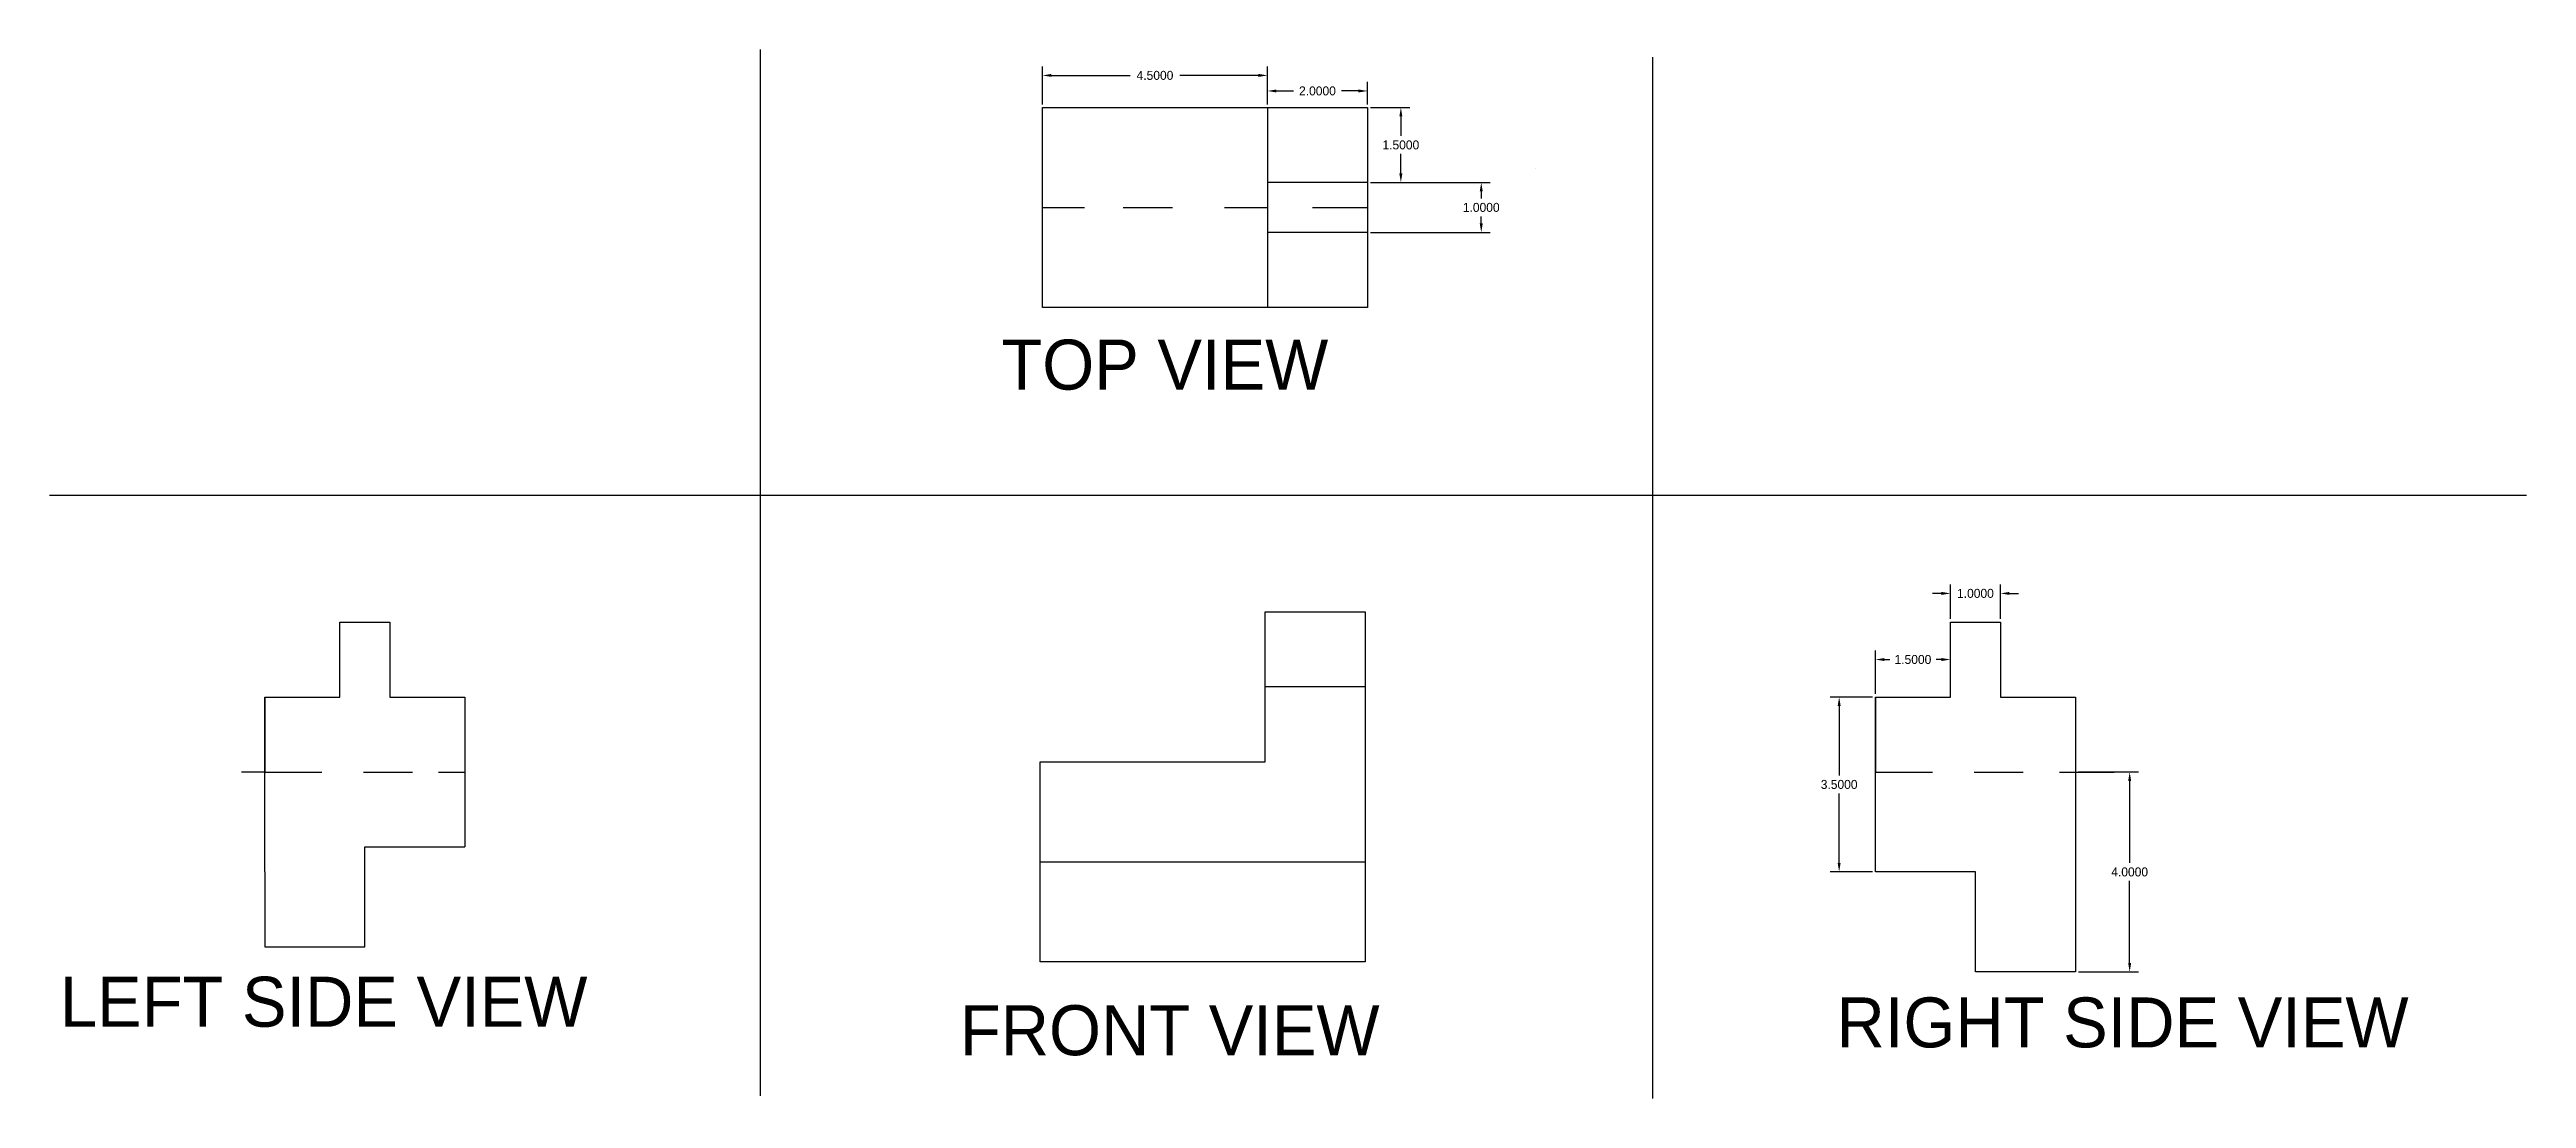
# Model space of a CAD drawing. Header units: inches. Extents: x 25.2 to 74.7, y 24 to 45.
import ezdxf

# ---------------------------------------------------------------- set-up
doc = ezdxf.new("R2010")
doc.units = ezdxf.units.IN
doc.header["$MEASUREMENT"] = 0
doc.linetypes.add('ACAD_ISO04W100', pattern=[30, 24, -3, 0, -3])
doc.dimstyles.get("Standard").update_dxf_attribs({"dimtxt": 0.18, "dimasz": 0.18, "dimexe": 0.18, "dimexo": 0.0625, "dimgap": 0.09, "dimtad": 0, "dimtih": 1, "dimtoh": 1, "dimdec": 4, "dimzin": 0, "dimdsep": 46, "dimtxsty": 'Standard', "dimcen": 0.09, "dimadec": 0, "dimazin": 0, "dimtfac": 1, "dimtdec": 4, "dimtofl": 0, "dimtmove": 0, "dimatfit": 3, "dimfxl": 1, "dimtolj": 1, "dimtzin": 0, "dimarcsym": 0})

# ---------------------------------------------------------------- blocks, each defined once
blk = doc.blocks.new('*D2')
at = {"color": 0, "lineweight": -2}
for p, q in [((45.036, 43.879), (45.036, 44.638)), ((49.536, 43.879), (49.536, 44.638)), ((45.216, 44.458), (46.791, 44.458)), ((49.356, 44.458), (47.781, 44.458))]:
    blk.add_line(p, q, dxfattribs=at)
at = {"color": 0}
for points in [[(45.216, 44.488), (45.216, 44.428), (45.036, 44.458)], [(49.356, 44.488), (49.356, 44.428), (49.536, 44.458)]]:
    blk.add_solid(points, dxfattribs=at)
at = {"layer": 'Defpoints', "color": 0}
for p in [(49.536, 44.458), (45.036, 43.817), (49.536, 43.817)]:
    blk.add_point(p, dxfattribs=at)
at = {"color": 0, "insert": (47.286, 44.458), "char_height": 0.18, "attachment_point": 5}
blk.add_mtext('\\A1;4.5000', dxfattribs=at)
blk = doc.blocks.new('*D3')
at = {"color": 0, "lineweight": -2}
for p, q in [((49.536, 43.942), (49.536, 44.327)), ((49.716, 44.147), (50.056, 44.147)), ((51.356, 44.147), (51.016, 44.147)), ((51.536, 43.879), (51.536, 44.327))]:
    blk.add_line(p, q, dxfattribs=at)
at = {"color": 0}
for points in [[(49.716, 44.177), (49.716, 44.117), (49.536, 44.147)], [(51.356, 44.177), (51.356, 44.117), (51.536, 44.147)]]:
    blk.add_solid(points, dxfattribs=at)
at = {"layer": 'Defpoints', "color": 0}
for p in [(51.536, 44.147), (49.536, 43.879), (51.536, 43.817)]:
    blk.add_point(p, dxfattribs=at)
at = {"color": 0, "insert": (50.536, 44.147), "char_height": 0.18, "attachment_point": 5}
blk.add_mtext('\\A1;2.0000', dxfattribs=at)
blk = doc.blocks.new('*D4')
at = {"color": 0, "lineweight": -2}
for p, q in [((51.598, 43.817), (52.384, 43.817)), ((52.204, 43.637), (52.204, 43.247)), ((52.204, 42.497), (52.204, 42.887)), ((51.598, 42.317), (52.384, 42.317))]:
    blk.add_line(p, q, dxfattribs=at)
at = {"color": 0}
for points in [[(52.174, 43.637), (52.234, 43.637), (52.204, 43.817)], [(52.174, 42.497), (52.234, 42.497), (52.204, 42.317)]]:
    blk.add_solid(points, dxfattribs=at)
at = {"layer": 'Defpoints', "color": 0}
for p in [(51.536, 43.817), (51.536, 42.317), (52.204, 42.317)]:
    blk.add_point(p, dxfattribs=at)
at = {"color": 0, "insert": (52.204, 43.067), "char_height": 0.18, "attachment_point": 5}
blk.add_mtext('\\A1;1.5000', dxfattribs=at)
blk = doc.blocks.new('*D5')
at = {"color": 0, "lineweight": -2}
for p, q in [((51.598, 42.317), (53.992, 42.317)), ((53.812, 42.137), (53.812, 41.997)), ((53.812, 41.497), (53.812, 41.637)), ((51.598, 41.317), (53.992, 41.317))]:
    blk.add_line(p, q, dxfattribs=at)
at = {"color": 0}
for points in [[(53.782, 42.137), (53.842, 42.137), (53.812, 42.317)], [(53.782, 41.497), (53.842, 41.497), (53.812, 41.317)]]:
    blk.add_solid(points, dxfattribs=at)
at = {"layer": 'Defpoints', "color": 0}
for p in [(51.536, 42.317), (51.536, 41.317), (53.812, 41.317)]:
    blk.add_point(p, dxfattribs=at)
at = {"color": 0, "insert": (53.812, 41.817), "char_height": 0.18, "attachment_point": 5}
blk.add_mtext('\\A1;1.0000', dxfattribs=at)
blk = doc.blocks.new('*D6')
at = {"color": 0, "lineweight": -2}
for p, q in [((61.697, 32.086), (61.697, 32.954)), ((61.877, 32.774), (61.982, 32.774)), ((63.017, 32.774), (62.912, 32.774)), ((63.197, 32.086), (63.197, 32.954))]:
    blk.add_line(p, q, dxfattribs=at)
at = {"color": 0}
for points in [[(61.877, 32.804), (61.877, 32.744), (61.697, 32.774)], [(63.017, 32.804), (63.017, 32.744), (63.197, 32.774)]]:
    blk.add_solid(points, dxfattribs=at)
at = {"layer": 'Defpoints', "color": 0}
for p in [(63.197, 32.774), (61.697, 32.024), (63.197, 32.024)]:
    blk.add_point(p, dxfattribs=at)
at = {"color": 0, "insert": (62.447, 32.774), "char_height": 0.18, "attachment_point": 5}
blk.add_mtext('\\A1;1.5000', dxfattribs=at)
blk = doc.blocks.new('*D7')
at = {"color": 0, "lineweight": -2}
for p, q in [((63.197, 33.586), (63.197, 34.276)), ((64.197, 33.586), (64.197, 34.276)), ((63.017, 34.096), (62.837, 34.096)), ((64.377, 34.096), (64.557, 34.096))]:
    blk.add_line(p, q, dxfattribs=at)
at = {"color": 0}
for points in [[(63.017, 34.126), (63.017, 34.066), (63.197, 34.096)], [(64.377, 34.126), (64.377, 34.066), (64.197, 34.096)]]:
    blk.add_solid(points, dxfattribs=at)
at = {"layer": 'Defpoints', "color": 0}
for p in [(64.197, 34.096), (63.197, 33.524), (64.197, 33.524)]:
    blk.add_point(p, dxfattribs=at)
at = {"color": 0, "insert": (63.697, 34.096), "char_height": 0.18, "attachment_point": 5}
blk.add_mtext('\\A1;1.0000', dxfattribs=at)
blk = doc.blocks.new('*D8')
at = {"color": 0, "lineweight": -2}
for p, q in [((61.635, 32.024), (60.791, 32.024)), ((60.971, 31.844), (60.971, 30.454)), ((60.971, 28.704), (60.971, 30.094)), ((61.635, 28.524), (60.791, 28.524))]:
    blk.add_line(p, q, dxfattribs=at)
at = {"color": 0}
for points in [[(60.941, 31.844), (61.001, 31.844), (60.971, 32.024)], [(60.941, 28.704), (61.001, 28.704), (60.971, 28.524)]]:
    blk.add_solid(points, dxfattribs=at)
at = {"layer": 'Defpoints', "color": 0}
for p in [(60.971, 32.024), (61.697, 32.024), (61.697, 28.524)]:
    blk.add_point(p, dxfattribs=at)
at = {"color": 0, "insert": (60.971, 30.274), "char_height": 0.18, "attachment_point": 5}
blk.add_mtext('\\A1;3.5000', dxfattribs=at)
blk = doc.blocks.new('*D9')
at = {"color": 0, "lineweight": -2}
for p, q in [((65.76, 30.524), (66.962, 30.524)), ((66.782, 30.344), (66.782, 28.704)), ((66.782, 26.704), (66.782, 28.344)), ((65.76, 26.524), (66.962, 26.524))]:
    blk.add_line(p, q, dxfattribs=at)
at = {"color": 0}
for points in [[(66.752, 30.344), (66.812, 30.344), (66.782, 30.524)], [(66.752, 26.704), (66.812, 26.704), (66.782, 26.524)]]:
    blk.add_solid(points, dxfattribs=at)
at = {"layer": 'Defpoints', "color": 0}
for p in [(65.697, 30.524), (66.782, 30.524), (65.697, 26.524)]:
    blk.add_point(p, dxfattribs=at)
at = {"color": 0, "insert": (66.782, 28.524), "char_height": 0.18, "attachment_point": 5}
blk.add_mtext('\\A1;4.0000', dxfattribs=at)

msp = doc.modelspace()

# ---------------------------------------------------------------- linework, layer by layer
for p, q in [((39.38946, 44.97569), (39.38946, 24.04535)), ((57.23584, 44.82027), (57.23584, 23.99354)), ((45.03574, 43.81672), (49.53574, 43.81672)), ((45.03574, 39.81672), (45.03574, 43.81672)), ((45.03574, 43.81672), (49.53574, 43.81672)), ((49.53574, 43.81672), (51.53574, 43.81672)), ((49.53574, 43.81672), (49.53574, 39.81672)), ((51.53574, 43.81672), (51.53574, 39.81672)), ((51.53574, 43.81672), (51.53574, 42.31672)), ((51.53574, 42.31672), (49.53574, 42.31672)), ((51.53574, 42.31672), (51.53574, 41.31672)), ((54.90128, 42.59254), (54.90128, 42.59254)), ((51.53574, 41.31672), (49.53574, 41.31672)), ((51.53574, 39.81672), (45.03574, 39.81672)), ((25.17462, 36.06475), (74.71905, 36.06475)), ((49.49239, 30.72855), (49.49239, 33.72855)), ((49.49239, 33.72855), (51.49239, 33.72855)), ((51.49239, 33.72855), (51.49239, 26.72855)), ((51.49239, 33.72855), (51.49239, 32.22855)), ((30.98058, 32.02375), (30.98058, 33.52375)), ((30.98058, 33.52375), (31.98058, 33.52375)), ((31.98058, 33.52375), (31.98058, 32.02375)), ((63.19743, 32.02375), (63.19743, 33.52375)), ((63.19743, 33.52375), (64.19743, 33.52375)), ((64.19743, 33.52375), (64.19743, 32.02375)), ((51.49239, 32.22855), (49.49239, 32.22855)), ((29.48058, 32.02375), (30.98058, 32.02375)), ((29.48058, 28.52375), (29.48058, 32.02375)), ((29.48058, 32.02375), (29.48058, 30.52375)), ((31.98058, 32.02375), (33.48058, 32.02375)), ((33.48058, 32.02375), (33.48058, 29.02375)), ((61.69743, 32.02375), (63.19743, 32.02375)), ((61.69743, 28.52375), (61.69743, 32.02375)), ((61.69743, 32.02375), (61.69743, 30.52375)), ((64.19743, 32.02375), (65.69743, 32.02375)), ((65.69743, 32.02375), (65.69743, 26.52375)), ((44.99239, 30.72855), (49.49239, 30.72855)), ((44.99239, 26.72855), (44.99239, 30.72855)), ((45.49239, 30.72855), (45.49239, 30.72855)), ((29.48058, 30.52375), (29.01367, 30.52375)), ((29.48058, 30.52375), (30.62191, 30.52375)), ((31.45198, 30.52375), (32.43768, 30.52375)), ((32.95647, 30.52375), (33.48058, 30.52375)), ((61.69743, 30.52375), (62.83877, 30.52375)), ((63.66883, 30.52375), (64.65453, 30.52375)), ((65.38084, 30.52375), (66.4703, 30.52375)), ((31.48058, 27.02375), (31.48058, 29.02375)), ((31.48058, 29.02375), (33.48058, 29.02375)), ((29.48058, 28.52375), (29.48058, 27.02375)), ((44.99239, 28.72855), (51.49239, 28.72855)), ((63.69743, 28.52375), (61.69743, 28.52375)), ((63.69743, 26.52375), (63.69743, 28.52375)), ((29.48058, 27.02375), (31.48058, 27.02375)), ((45.49239, 26.72855), (44.99239, 26.72855)), ((51.49239, 26.72855), (45.49239, 26.72855)), ((65.69743, 26.52375), (63.69743, 26.52375))]:
    msp.add_line(p, q)
at = {"linetype": 'ACAD_ISO04W100'}
for p, q in [((45.03574, 41.81672), (45.87434, 41.81672)), ((46.65252, 41.81672), (47.63822, 41.81672)), ((48.6758, 41.81672), (49.53574, 41.81672)), ((50.43969, 41.81672), (51.53574, 41.81672))]:
    msp.add_line(p, q, dxfattribs=at)

# ---------------------------------------------------------------- texts
at = {"char_height": 1, "attachment_point": 1}
for s, insert, width in [('TOP VIEW', (44.21421, 39.17322), 8.5600331), ('LEFT SIDE VIEW', (25.38214, 26.4285), 12.762231), ('FRONT VIEW', (43.38415, 25.85862), 11.0502245), ('RIGHT SIDE VIEW', (60.91924, 26.01404), 18.2614037)]:
    msp.add_mtext(s, dxfattribs=dict(at, insert=insert, width=width))

# ---------------------------------------------------------------- dimensions: what is measured, and where the dimension line sits
for base, p1, p2, picture, middle in [((49.53574, 44.45762), (45.03574, 43.81672), (49.53574, 43.81672), '*D2', (47.28574, 44.45762)), ((51.53574, 44.14677), (49.53574, 43.87922), (51.53574, 43.81672), '*D3', (50.53574, 44.14677)), ((64.19743, 34.09606), (63.19743, 33.52375), (64.19743, 33.52375), '*D7', (63.69743, 34.09606)), ((63.19743, 32.77375), (61.69743, 32.02375), (63.19743, 32.02375), '*D6', (62.44743, 32.77375))]:
    dim = msp.add_linear_dim(base=base, p1=p1, p2=p2, dimstyle='Standard')
    dim.commit()
    dim.dimension.update_dxf_attribs({"geometry": picture, "text_midpoint": middle})
for base, p1, p2, picture, middle in [((52.20357, 42.31672), (51.53574, 43.81672), (51.53574, 42.31672), '*D4', (52.20357, 43.06672)), ((53.81182, 41.31672), (51.53574, 42.31672), (51.53574, 41.31672), '*D5', (53.81182, 41.81672)), ((60.97112, 32.02375), (61.69743, 28.52375), (61.69743, 32.02375), '*D8', (60.97112, 30.27375)), ((66.78157, 30.52375), (65.69743, 26.52375), (65.69743, 30.52375), '*D9', (66.78157, 28.52375))]:
    dim = msp.add_linear_dim(base=base, p1=p1, p2=p2, angle=90, dimstyle='Standard')
    dim.commit()
    dim.dimension.update_dxf_attribs({"geometry": picture, "text_midpoint": middle})

doc.saveas('drawing.dxf')
